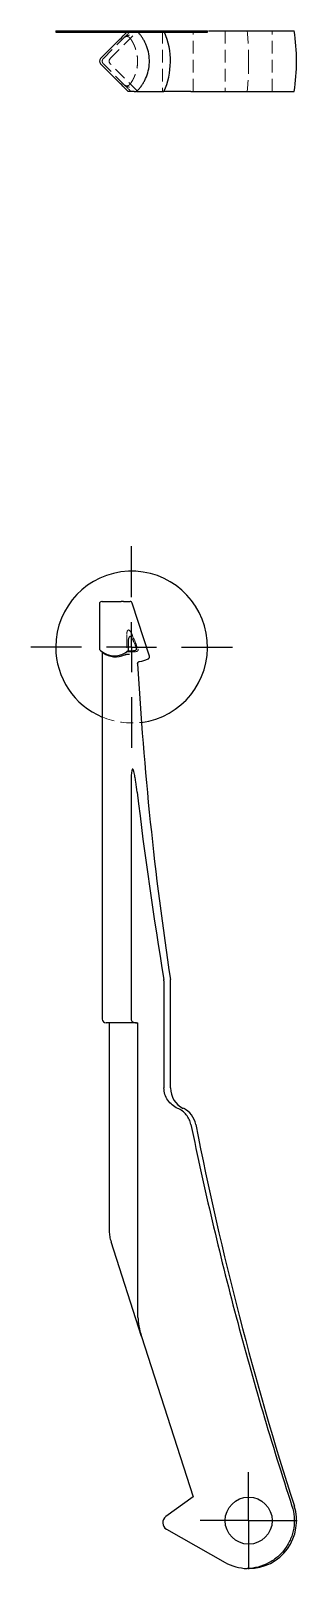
# Model space of a CAD drawing. Header units: millimetres. Extents: x 68 to 226, y 7 to 161.
# Drawn here: x 68.4 to 95.1, y 7.2 to 161 of the extents above.
import ezdxf

# ---------------------------------------------------------------- set-up
doc = ezdxf.new("R2010")
doc.units = ezdxf.units.MM
doc.linetypes.add('HIDDEN', pattern=[1.905, 1.27, -0.635])
doc.layers.add('10', color=7, linetype='Continuous')

# ---------------------------------------------------------------- blocks, each defined once
blk = doc.blocks.new('SW_CENTERMARKSYMBOL_0')
at = {"layer": '10', "color": 0}
for p, q in [((0, 2.5), (0, 4.85)), ((0, 0), (0, 2.5)), ((-2.5, 0), (-4.85, 0)), ((0, 0), (-2.5, 0)), ((0, 0), (0, -2.5)), ((0, 0), (2.5, 0)), ((2.5, 0), (4.85, 0)), ((0, -2.5), (0, -4.85))]:
    blk.add_line(p, q, dxfattribs=at)
blk = doc.blocks.new('SW_CENTERMARKSYMBOL_1')
at = {"layer": '10', "color": 0}
for p, q in [((0, 5), (0, 10.09)), ((0, 0), (0, 2.5)), ((-5, 0), (-10.09, 0)), ((0, 0), (-2.5, 0)), ((0, 0), (0, -2.5)), ((0, 0), (2.5, 0)), ((5, 0), (10.09, 0)), ((0, -5), (0, -10.09))]:
    blk.add_line(p, q, dxfattribs=at)

msp = doc.modelspace()

# ---------------------------------------------------------------- linework, layer by layer
at = {"color": 7, "linetype": 'Continuous', "lineweight": 25}
for p, q in [((70.94, 161.04), (70.94, 160.89)), ((70.94, 161.04), (86.13, 161.04)), ((70.94, 160.89), (86.13, 160.89)), ((75.43, 158.27), (77.32, 160.16)), ((86.13, 160.89), (86.13, 161.04)), ((77.32, 155.84), (75.43, 157.73)), ((79.08, 154.96), (79.05, 154.96)), ((75.31, 103.74), (75.31, 99.16)), ((75.59, 103.97), (75.54, 103.97)), ((75.59, 103.97), (77.48, 103.97)), ((77.71, 103.97), (78.38, 103.97)), ((80.3, 98.5), (78.59, 103.81)), ((75.59, 98.92), (75.59, 62.21)), ((78.19, 99.93), (78.19, 99.07)), ((78.47, 85.48), (78.47, 62.21)), ((81.76, 66.05), (81.76, 55.33)), ((82.41, 55.33), (82.41, 66.05)), ((79, 61.83), (75.97, 61.83)), ((76.28, 61.83), (76.28, 40.99)), ((79, 61.83), (79.16, 61.83)), ((79.16, 32.39), (79.16, 61.83)), ((76.45, 40.07), (76.47, 39.93)), ((79.51, 30.49), (76.47, 39.93)), ((79.51, 30.49), (84.68, 14.45)), ((84.68, 14.45), (81.95, 12.47)), ((82.02, 11.2), (87.88, 7.89))]:
    msp.add_line(p, q, dxfattribs=at)
at = {"color": 7, "linetype": 'HIDDEN', "lineweight": 18}
for p, q in [((75.7, 158.27), (77.82, 160.4)), ((76.39, 158.27), (79.16, 161.04)), ((81.63, 161.04), (81.63, 154.96)), ((81.76, 161.04), (81.83, 160.89)), ((84.68, 154.96), (84.68, 161.04)), ((87.88, 161.04), (87.88, 154.96)), ((92.59, 154.96), (92.59, 161.04)), ((77.82, 155.6), (75.7, 157.73)), ((79.16, 154.96), (76.39, 157.73)), ((81.72, 154.96), (81.63, 154.96)), ((81.95, 154.96), (81.77, 154.96)), ((78.04, 100.59), (78.04, 98.95)), ((75.59, 98.95), (75.59, 98.92)), ((76.47, 39.93), (76.45, 40.07))]:
    msp.add_line(p, q, dxfattribs=at)
at = {"color": 7, "linetype": 'Continuous', "lineweight": 25}
msp.add_circle((90.23, 12.06), 2.35, dxfattribs=at)
for centre, radius, start, end in [((75.05, 158), 7.36, 335.6461, 23.0636), ((75.05, 158), 19.97, 351.2503, 8.7484), ((75.69, 158), 0.38, 135, 225), ((78.53, 99.41), 7.59, 277.3487, 180), ((75.54, 103.74), 0.228, 90, 180), ((78.38, 103.74), 0.228, 17.8474, 90), ((78.53, 99.41), 7.59, 180, 247.16), ((78.47, 102.45), 4.56, 226.2233, 230.8004), ((76.81, 100.65), 2.1, 228.7554, 311.1153), ((76.94, 100.54), 2.11, 233.7753, 294.7592), ((78.47, 102.45), 3.4, 265.4011, 276.8717), ((415.38, 116.74), 336.79, 183.2351, 188.6378), ((78.47, 102.45), 4.56, 280.6358, 291.9594), ((81.65, 66.05), 0.759, 0, 8.6378), ((75.97, 62.21), 0.38, 180, 270), ((84.69, 55.33), 2.28, 180, 244.0195), ((82.7, 51.24), 2.28, 11.1397, 64.0195), ((415.38, 116.74), 336.79, 191.1397, 197.8474), ((82.39, 11.86), 0.759, 125.8474, 240.5377), ((90.23, 12.06), 4.79, 270, 17.8474), ((90.23, 12.06), 4.79, 240.5377, 268.1833)]:
    msp.add_arc(centre, radius, start, end, dxfattribs=at)
at = {"color": 7, "linetype": 'HIDDEN', "lineweight": 18}
for centre, radius, start, end in [((76.66, 158), 0.38, 135, 225), ((78.47, 102.45), 3.53, 263.0907, 279.1412), ((78.53, 99.41), 7.59, 247.16, 277.3487)]:
    msp.add_arc(centre, radius, start, end, dxfattribs=at)
at = {"color": 7, "linetype": 'Continuous', "lineweight": 25}
for points in [[(77.32, 160.16), (77.56, 160.4), (77.8, 160.64), (78.04, 160.89)], [(78.19, 154.96), (77.9, 155.25), (77.61, 155.55), (77.32, 155.84)], [(78.78, 154.96), (78.86, 154.96), (78.93, 154.96), (79, 154.96)], [(79.08, 154.96), (79.82, 154.96), (80.71, 154.96), (81.75, 154.96)], [(78.78, 99.87), (78.86, 99.69), (78.93, 99.51), (79, 99.33)], [(79.08, 84.9), (79.82, 78.64), (80.71, 72.39), (81.75, 66.16)], [(81.76, 66.05), (81.76, 66.09), (81.76, 66.12), (81.75, 66.16)]]:
    msp.add_open_spline(points, degree=3, dxfattribs=at)
at = {"color": 7, "linetype": 'HIDDEN', "lineweight": 18}
for points in [[(77.79, 160.36), (77.96, 160.53), (78.18, 160.75), (78.47, 161.04)], [(78.47, 154.96), (78.18, 155.25), (77.96, 155.47), (77.79, 155.64)], [(78.63, 100.53), (78.81, 100.09), (78.99, 99.66), (79.16, 99.23)]]:
    msp.add_open_spline(points, degree=3, dxfattribs=at)
for points, knots in [([(77.79, 160.36), (77.81, 160.37), (77.84, 160.41), (77.92, 160.44), (78, 160.47), (78.08, 160.47), (78.17, 160.45), (78.24, 160.42), (78.31, 160.37), (78.34, 160.33), (78.36, 160.31)], [0, 0, 0, 0, 0.117733, 0.2416796, 0.3699965, 0.5008315, 0.6319095, 0.7605175, 0.8839754, 1, 1, 1, 1]), ([(78.33, 160.59), (78.31, 160.59), (78.26, 160.59), (78.19, 160.58), (78.12, 160.56), (78.03, 160.54), (77.93, 160.48), (77.86, 160.43), (77.82, 160.4)], [0, 0, 0, 0, 0.126121, 0.250446, 0.374675, 0.500485, 0.752223, 1, 1, 1, 1]), ([(78.37, 160.31), (78.4, 160.26), (78.46, 160.17), (78.56, 160.03), (78.64, 159.88), (78.72, 159.73), (78.79, 159.57), (78.86, 159.41), (78.97, 159.1), (79.09, 158.64), (79.14, 158), (79.09, 157.36), (78.96, 156.85), (78.81, 156.46), (78.68, 156.19), (78.53, 155.93), (78.42, 155.77), (78.37, 155.69)], [0, 0, 0, 0, 0.036307, 0.072385, 0.108269, 0.143992, 0.179588, 0.215091, 0.250535, 0.375895, 0.500402, 0.624911, 0.750294, 0.81215, 0.874266, 0.936823, 1, 1, 1, 1]), ([(90.08, 161.04), (90.13, 160.53), (90.17, 160.03), (90.22, 159.01), (90.23, 158.51), (90.23, 158)], [0, 0, 0, 0, 0.5, 0.5, 1, 1, 1, 1]), ([(75.7, 158.27), (75.63, 158.2), (75.59, 158.1), (75.59, 157.9), (75.63, 157.8), (75.7, 157.73)], [0, 0, 0, 0, 0.5, 0.5, 1, 1, 1, 1]), ([(90.23, 158), (90.23, 157.49), (90.22, 156.99), (90.17, 155.97), (90.13, 155.47), (90.08, 154.96)], [0, 0, 0, 0, 0.5, 0.5, 1, 1, 1, 1]), ([(78.36, 155.69), (78.34, 155.67), (78.31, 155.63), (78.24, 155.58), (78.17, 155.55), (78.08, 155.53), (78, 155.53), (77.92, 155.55), (77.84, 155.59), (77.81, 155.63), (77.79, 155.64)], [0, 0, 0, 0, 0.115235, 0.238188, 0.366651, 0.498057, 0.629777, 0.75902, 0.883145, 1, 1, 1, 1]), ([(77.82, 155.6), (77.84, 155.59), (77.87, 155.56), (77.93, 155.52), (77.99, 155.49), (78.08, 155.45), (78.19, 155.42), (78.28, 155.41), (78.33, 155.41)], [0, 0, 0, 0, 0.124606, 0.248333, 0.372922, 0.500086, 0.748842, 1, 1, 1, 1]), ([(78.74, 154.96), (78.73, 154.96), (78.72, 154.96), (78.71, 154.96), (78.69, 154.96), (78.67, 154.96), (78.66, 154.96), (78.64, 154.96), (78.63, 154.96), (78.62, 154.96), (78.61, 154.96), (78.6, 154.96), (78.58, 154.96), (78.53, 154.96), (78.47, 154.96), (78.47, 154.96), (78.47, 154.96)], [0, 0, 0, 0, 0.016192, 0.050332, 0.073847, 0.09011, 0.106415, 0.113156, 0.119968, 0.1241, 0.128236, 0.134012, 0.144789, 0.190988, 0.373406, 1, 1, 1, 1]), ([(78.63, 100.53), (78.59, 100.63), (78.54, 100.73), (78.46, 100.88), (78.43, 100.93), (78.37, 101.02), (78.33, 101.06), (78.26, 101.11), (78.23, 101.12), (78.18, 101.12), (78.15, 101.1), (78.1, 101.04), (78.08, 100.98), (78.05, 100.82), (78.04, 100.7), (78.04, 100.59)], [0, 0, 0, 0, 0.25, 0.25, 0.375, 0.375, 0.5, 0.5, 0.5625, 0.5625, 0.625, 0.625, 0.75, 0.75, 1, 1, 1, 1]), ([(75.31, 99.16), (75.32, 99.16), (75.32, 99.15), (75.37, 99.12), (75.41, 99.09), (75.43, 99.07)], [0, 0, 0, 0, 0.336688, 0.674145, 1, 1, 1, 1]), ([(79.03, 98.97), (79.05, 98.98), (79.08, 98.98), (79.13, 99.02), (79.15, 99.04), (79.17, 99.09), (79.18, 99.12), (79.17, 99.17), (79.17, 99.2), (79.16, 99.23)], [0, 0, 0, 0, 0.25, 0.25, 0.5, 0.5, 0.75, 0.75, 1, 1, 1, 1])]:
    msp.add_open_spline(points, degree=3, knots=knots, dxfattribs=at)
at = {"color": 7, "linetype": 'Continuous', "lineweight": 25}
for points, knots in [([(79, 154.96), (79.04, 155), (79.13, 155.08), (79.24, 155.21), (79.36, 155.34), (79.47, 155.48), (79.57, 155.62), (79.67, 155.77), (79.76, 155.93), (79.85, 156.09), (80.02, 156.44), (80.22, 157.03), (80.33, 157.88), (80.27, 158.73), (80.08, 159.39), (79.88, 159.84), (79.73, 160.13), (79.56, 160.4), (79.37, 160.66), (79.23, 160.81), (79.16, 160.89)], [0, 0, 0, 0, 0.028128, 0.056151, 0.084082, 0.111935, 0.139724, 0.167461, 0.19516, 0.222834, 0.250496, 0.375771, 0.500236, 0.624935, 0.750276, 0.799891, 0.849597, 0.899467, 0.949576, 1, 1, 1, 1]), ([(86.21, 161.04), (86.21, 161.04), (86.81, 161.04), (87.95, 161.04), (89.62, 161.04), (91.17, 161.04), (92.81, 161.04), (93.97, 161.04), (94.56, 161.04)], [0, 0, 0, 0, 0.002497, 0.267365, 0.450403, 0.633488, 0.816719, 1, 1, 1, 1]), ([(94.56, 161.04), (94.63, 161.04), (94.77, 161.04), (94.78, 161.04), (94.78, 161.04)], [0, 0, 0, 0, 0.528507, 1, 1, 1, 1]), ([(78.78, 154.96), (78.74, 154.96), (78.69, 154.96), (78.61, 154.96), (78.58, 154.96), (78.52, 154.96), (78.48, 154.96), (78.41, 154.96), (78.38, 154.96), (78.33, 154.96), (78.3, 154.96), (78.25, 154.96), (78.23, 154.96), (78.2, 154.96), (78.19, 154.96), (78.19, 154.96)], [0, 0, 0, 0, 0.25, 0.25, 0.375, 0.375, 0.5, 0.5, 0.5625, 0.5625, 0.625, 0.625, 0.75, 0.75, 1, 1, 1, 1]), ([(83.14, 154.96), (82.9, 154.96), (82.43, 154.96), (81.95, 154.96), (81.85, 154.96), (81.81, 154.96)], [0, 0, 0, 0, 0.363391, 0.727539, 1, 1, 1, 1]), ([(84.45, 154.96), (84.42, 154.96), (84.36, 154.96), (84.2, 154.96), (84.1, 154.96), (83.88, 154.96), (83.75, 154.96), (83.46, 154.96), (83.31, 154.96), (83.14, 154.96)], [0, 0, 0, 0, 0.25, 0.25, 0.5, 0.5, 0.75, 0.75, 1, 1, 1, 1]), ([(84.45, 154.96), (85.79, 154.96), (87.29, 154.96), (90.66, 154.96), (92.52, 154.96), (94.56, 154.96)], [0, 0, 0, 0, 0.5, 0.5, 1, 1, 1, 1]), ([(94.56, 154.96), (94.63, 154.96), (94.77, 154.96), (94.78, 154.96), (94.78, 154.96)], [0, 0, 0, 0, 0.527802, 1, 1, 1, 1]), ([(77.71, 103.97), (77.69, 103.97), (77.64, 103.97), (77.56, 103.97), (77.51, 103.97), (77.48, 103.97)], [0, 0, 0, 0, 0.0001743946, 0.0001743946, 0.0003487891, 0.0003487891, 0.0003487891, 0.0003487891]), ([(78.78, 99.87), (78.74, 99.97), (78.69, 100.07), (78.61, 100.22), (78.58, 100.27), (78.52, 100.36), (78.48, 100.4), (78.41, 100.45), (78.38, 100.46), (78.33, 100.46), (78.3, 100.44), (78.25, 100.37), (78.23, 100.31), (78.2, 100.15), (78.19, 100.04), (78.19, 99.93)], [0, 0, 0, 0, 0.25, 0.25, 0.375, 0.375, 0.5, 0.5, 0.5625, 0.5625, 0.625, 0.625, 0.75, 0.75, 1, 1, 1, 1]), ([(75.43, 99.07), (75.4, 99.09), (75.35, 99.13), (75.32, 99.15), (75.31, 99.17), (75.31, 99.16), (75.31, 99.16)], [0, 0, 0, 0, 0.406201, 0.751238, 0.997946, 1, 1, 1, 1]), ([(75.59, 98.92), (75.59, 98.92), (75.6, 98.91), (75.64, 98.88), (75.68, 98.86), (75.7, 98.84)], [0, 0, 0, 0, 0.356438, 0.713699, 1, 1, 1, 1]), ([(77.82, 98.63), (77.84, 98.64), (77.87, 98.65), (77.93, 98.67), (77.99, 98.68), (78.08, 98.7), (78.19, 98.71), (78.28, 98.71), (78.33, 98.71)], [0, 0, 0, 0, 0.124606, 0.248333, 0.372922, 0.500086, 0.748842, 1, 1, 1, 1]), ([(78.87, 99.08), (78.9, 99.08), (78.93, 99.09), (78.98, 99.12), (79, 99.14), (79.03, 99.22), (79.02, 99.28), (79, 99.33)], [0, 0, 0, 0, 0.25, 0.25, 0.5, 0.5, 1, 1, 1, 1]), ([(80.17, 98.23), (80.19, 98.24), (80.24, 98.27), (80.29, 98.34), (80.32, 98.42), (80.31, 98.48), (80.3, 98.51)], [0, 0, 0, 0, 0.241012, 0.499999, 0.758986, 1, 1, 1, 1]), ([(79.12, 97.74), (79.12, 97.76), (79.13, 97.82), (79.17, 97.89), (79.23, 97.95), (79.28, 97.97), (79.31, 97.97)], [0, 0, 0, 0, 0.241704, 0.5, 0.758296, 1, 1, 1, 1]), ([(79.08, 84.9), (79.04, 85.25), (78.99, 85.59), (78.92, 86.1), (78.89, 86.28), (78.83, 86.62), (78.8, 86.79), (78.74, 87), (78.73, 87.04), (78.7, 87.1), (78.7, 87.12), (78.68, 87.16), (78.67, 87.18), (78.64, 87.2), (78.63, 87.21), (78.61, 87.21), (78.6, 87.2), (78.58, 87.17), (78.58, 87.15), (78.56, 87.09), (78.55, 87.05), (78.51, 86.84), (78.5, 86.67), (78.47, 86.16), (78.47, 85.82), (78.47, 85.48)], [0, 0, 0, 0, 0.25, 0.25, 0.375, 0.375, 0.5, 0.5, 0.53125, 0.53125, 0.546875, 0.546875, 0.5625, 0.5625, 0.570312, 0.570312, 0.578125, 0.578125, 0.59375, 0.59375, 0.625, 0.625, 0.75, 0.75, 1, 1, 1, 1]), ([(78.47, 62.21), (78.47, 62.17), (78.48, 62.12), (78.53, 62.03), (78.57, 61.98), (78.68, 61.91), (78.74, 61.88), (78.87, 61.84), (78.94, 61.83), (79, 61.83)], [0, 0, 0, 0, 0.25, 0.25, 0.5, 0.5, 0.75, 0.75, 1, 1, 1, 1]), ([(83.14, 53.28), (82.94, 53.37), (82.76, 53.49), (82.42, 53.76), (82.27, 53.93), (82.03, 54.28), (81.93, 54.48), (81.79, 54.89), (81.76, 55.11), (81.76, 55.33)], [0, 0, 0, 0, 0.25, 0.25, 0.5, 0.5, 0.75, 0.75, 1, 1, 1, 1]), ([(84.45, 51.68), (84.42, 51.85), (84.36, 52.02), (84.2, 52.34), (84.1, 52.5), (83.88, 52.77), (83.75, 52.9), (83.46, 53.12), (83.31, 53.21), (83.14, 53.28)], [0, 0, 0, 0, 0.25, 0.25, 0.5, 0.5, 0.75, 0.75, 1, 1, 1, 1]), ([(84.45, 51.68), (85.79, 45.23), (87.29, 38.82), (90.66, 26.09), (92.52, 19.78), (94.56, 13.52)], [0, 0, 0, 0, 0.5, 0.5, 1, 1, 1, 1]), ([(76.28, 40.99), (76.29, 40.82), (76.32, 40.46), (76.42, 40.11), (76.47, 39.93)], [0, 0, 0, 0, 0.472175, 1, 1, 1, 1]), ([(79.16, 32.39), (79.16, 32.15), (79.19, 31.84), (79.31, 31.18), (79.4, 30.83), (79.51, 30.49)], [0, 0, 0, 0, 0.5, 0.5, 1, 1, 1, 1]), ([(94.56, 13.52), (94.67, 13.17), (94.75, 12.8), (94.81, 12.07), (94.79, 11.69), (94.71, 11.14), (94.67, 10.96), (94.57, 10.6), (94.5, 10.42), (94.29, 9.91), (94.11, 9.58), (93.79, 9.13), (93.67, 8.98), (93.42, 8.71), (93.15, 8.45), (92.86, 8.22), (92.55, 8.01), (92.39, 7.92), (91.89, 7.66), (91.55, 7.52), (90.83, 7.33), (90.46, 7.28), (90.08, 7.27)], [0, 0, 0, 0, 0.125, 0.125, 0.25, 0.25, 0.3125, 0.3125, 0.375, 0.375, 0.5, 0.5, 0.5625, 0.5625, 0.625, 0.6875, 0.6875, 0.75, 0.75, 0.875, 0.875, 1, 1, 1, 1]), ([(90.23, 7.27), (90.23, 7.27), (90.22, 7.27), (90.17, 7.27), (90.13, 7.27), (90.08, 7.27)], [0, 0, 0, 0, 0.5, 0.5, 1, 1, 1, 1])]:
    msp.add_open_spline(points, degree=3, knots=knots, dxfattribs=at)

# ---------------------------------------------------------------- block references
at = {"layer": '10'}
for name, p in [('SW_CENTERMARKSYMBOL_1', (78.53, 99.41)), ('SW_CENTERMARKSYMBOL_0', (90.23, 12.06))]:
    msp.add_blockref(name, p, dxfattribs=at)

doc.saveas('drawing.dxf')
